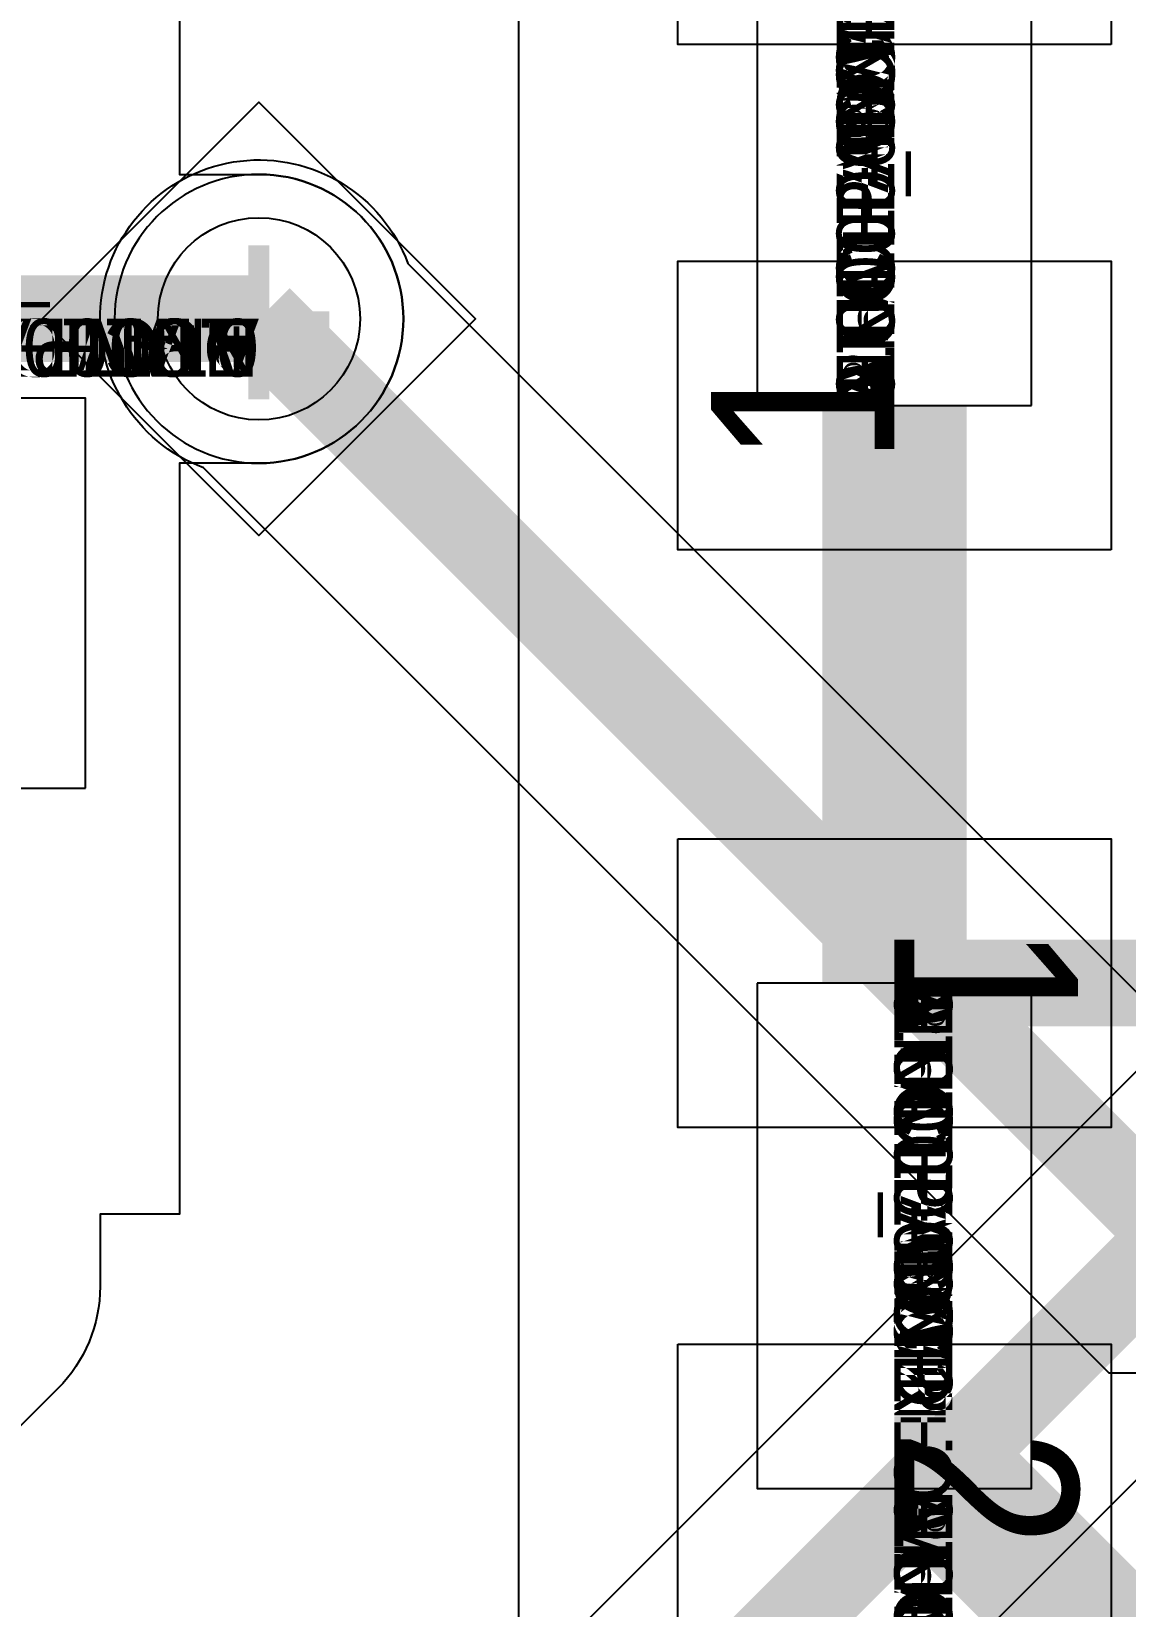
# Model space of a CAD drawing. Extents: x 0 to 323, y 0 to 320.
# Drawn here: x 133.38 to 137.16, y 160.5 to 165.95 of the extents above; entities that cross this region are included whole.
import ezdxf
from ezdxf.enums import TextEntityAlignment as Align

# ---------------------------------------------------------------- set-up
doc = ezdxf.new("R2010")
doc.units = 0
doc.header["$MEASUREMENT"] = 0
doc.layers.get('0').update_dxf_attribs({"linetype": 'CONTINUOUS'})
for name, color, linetype in [('CDN_FIGURES', 7, 'CONTINUOUS'), ('ETCH_BOTTOM', 7, 'CONTINUOUS'), ('ETCH_GND', 3, 'CONTINUOUS'), ('ETCH_INT1', 4, 'CONTINUOUS'), ('ETCH_INT2', 5, 'CONTINUOUS'), ('ETCH_PWR', 6, 'CONTINUOUS'), ('ETCH_TOP', 2, 'CONTINUOUS'), ('MANUFACTURING_NCLEGEND-1-6', 8, 'CONTINUOUS'), ('PACKAGE_GEOMETRY_ASSEMBLY_TOP', 11, 'CONTINUOUS'), ('PACKAGE_GEOMETRY_PIN_NUMBER', 9, 'CONTINUOUS')]:
    doc.layers.add(name, color=color, linetype=linetype)

# ---------------------------------------------------------------- blocks, each defined once
blk = doc.blocks.new('PAD_INFO')
for tag in ['SHAPE_TYPE', 'PAD_HEIGHT', 'PAD_LAYER', 'PAD_TYPE', 'PAD_WIDTH']:
    blk.add_attdef(tag, (0, 0), '', height=0.2)
at = {"flags": 2}
blk.add_attdef('CDN_TYPE', (0, 0), '', height=0.2, dxfattribs=at)
blk = doc.blocks.new('DRILL_INFO')
at = {"flags": 2}
blk.add_attdef('CDN_TYPE', (0, 0), '', height=0.2, dxfattribs=at)
for tag in ['FSHAPE', 'FCHAR', 'DRILL_HEIGHT', 'DIAMETER', 'PLATED', 'DRILL_WIDTH']:
    blk.add_attdef(tag, (0, 0), '', height=0.2)
blk = doc.blocks.new('VIA0700X0300')
at = {"layer": 'ETCH_BOTTOM'}
blk.add_circle((0, 0), 0.35, dxfattribs=at)
at = {"layer": 'ETCH_GND'}
blk.add_circle((0, 0), 0.35, dxfattribs=at)
at = {"layer": 'ETCH_INT1'}
blk.add_circle((0, 0), 0.35, dxfattribs=at)
at = {"layer": 'ETCH_INT2'}
blk.add_circle((0, 0), 0.35, dxfattribs=at)
at = {"layer": 'ETCH_PWR'}
blk.add_circle((0, 0), 0.35, dxfattribs=at)
at = {"layer": 'ETCH_TOP'}
blk.add_circle((0, 0), 0.35, dxfattribs=at)
ref = blk.add_blockref('PAD_INFO', (0, 0))
ref.add_attrib('PAD_LAYER', 'ETCH_TOP', (0, 0), dxfattribs={"height": 0.2})
ref.add_attrib('SHAPE_TYPE', 'NULL', (0, 0), dxfattribs={"height": 0.2})
ref.add_attrib('PAD_TYPE', 'ANTIPAD', (0, 0), dxfattribs={"height": 0.2})
ref.add_attrib('PAD_WIDTH', '0.000000', (0, 0), dxfattribs={"height": 0.2})
ref.add_attrib('PAD_HEIGHT', '0.000000', (0, 0), dxfattribs={"height": 0.2})
ref = blk.add_blockref('PAD_INFO', (0, 0))
ref.add_attrib('PAD_LAYER', 'ETCH_GND', (0, 0), dxfattribs={"height": 0.2})
ref.add_attrib('SHAPE_TYPE', 'NULL', (0, 0), dxfattribs={"height": 0.2})
ref.add_attrib('PAD_TYPE', 'ANTIPAD', (0, 0), dxfattribs={"height": 0.2})
ref.add_attrib('PAD_WIDTH', '0.000000', (0, 0), dxfattribs={"height": 0.2})
ref.add_attrib('PAD_HEIGHT', '0.000000', (0, 0), dxfattribs={"height": 0.2})
ref = blk.add_blockref('PAD_INFO', (0, 0))
ref.add_attrib('PAD_LAYER', 'ETCH_INT1', (0, 0), dxfattribs={"height": 0.2})
ref.add_attrib('SHAPE_TYPE', 'NULL', (0, 0), dxfattribs={"height": 0.2})
ref.add_attrib('PAD_TYPE', 'ANTIPAD', (0, 0), dxfattribs={"height": 0.2})
ref.add_attrib('PAD_WIDTH', '0.000000', (0, 0), dxfattribs={"height": 0.2})
ref.add_attrib('PAD_HEIGHT', '0.000000', (0, 0), dxfattribs={"height": 0.2})
ref = blk.add_blockref('PAD_INFO', (0, 0))
ref.add_attrib('PAD_LAYER', 'ETCH_INT2', (0, 0), dxfattribs={"height": 0.2})
ref.add_attrib('SHAPE_TYPE', 'NULL', (0, 0), dxfattribs={"height": 0.2})
ref.add_attrib('PAD_TYPE', 'ANTIPAD', (0, 0), dxfattribs={"height": 0.2})
ref.add_attrib('PAD_WIDTH', '0.000000', (0, 0), dxfattribs={"height": 0.2})
ref.add_attrib('PAD_HEIGHT', '0.000000', (0, 0), dxfattribs={"height": 0.2})
ref = blk.add_blockref('PAD_INFO', (0, 0))
ref.add_attrib('PAD_LAYER', 'ETCH_PWR', (0, 0), dxfattribs={"height": 0.2})
ref.add_attrib('SHAPE_TYPE', 'NULL', (0, 0), dxfattribs={"height": 0.2})
ref.add_attrib('PAD_TYPE', 'ANTIPAD', (0, 0), dxfattribs={"height": 0.2})
ref.add_attrib('PAD_WIDTH', '0.000000', (0, 0), dxfattribs={"height": 0.2})
ref.add_attrib('PAD_HEIGHT', '0.000000', (0, 0), dxfattribs={"height": 0.2})
ref = blk.add_blockref('PAD_INFO', (0, 0))
ref.add_attrib('PAD_LAYER', 'ETCH_BOTTOM', (0, 0), dxfattribs={"height": 0.2})
ref.add_attrib('SHAPE_TYPE', 'NULL', (0, 0), dxfattribs={"height": 0.2})
ref.add_attrib('PAD_TYPE', 'ANTIPAD', (0, 0), dxfattribs={"height": 0.2})
ref.add_attrib('PAD_WIDTH', '0.000000', (0, 0), dxfattribs={"height": 0.2})
ref.add_attrib('PAD_HEIGHT', '0.000000', (0, 0), dxfattribs={"height": 0.2})
ref = blk.add_blockref('PAD_INFO', (0, 0))
ref.add_attrib('PAD_LAYER', 'ETCH_TOP', (0, 0), dxfattribs={"height": 0.2})
ref.add_attrib('SHAPE_TYPE', 'NULL', (0, 0), dxfattribs={"height": 0.2})
ref.add_attrib('PAD_TYPE', 'THERMAL', (0, 0), dxfattribs={"height": 0.2})
ref.add_attrib('PAD_WIDTH', '0.000000', (0, 0), dxfattribs={"height": 0.2})
ref.add_attrib('PAD_HEIGHT', '0.000000', (0, 0), dxfattribs={"height": 0.2})
ref = blk.add_blockref('PAD_INFO', (0, 0))
ref.add_attrib('PAD_LAYER', 'ETCH_GND', (0, 0), dxfattribs={"height": 0.2})
ref.add_attrib('SHAPE_TYPE', 'NULL', (0, 0), dxfattribs={"height": 0.2})
ref.add_attrib('PAD_TYPE', 'THERMAL', (0, 0), dxfattribs={"height": 0.2})
ref.add_attrib('PAD_WIDTH', '0.000000', (0, 0), dxfattribs={"height": 0.2})
ref.add_attrib('PAD_HEIGHT', '0.000000', (0, 0), dxfattribs={"height": 0.2})
ref = blk.add_blockref('PAD_INFO', (0, 0))
ref.add_attrib('PAD_LAYER', 'ETCH_INT1', (0, 0), dxfattribs={"height": 0.2})
ref.add_attrib('SHAPE_TYPE', 'NULL', (0, 0), dxfattribs={"height": 0.2})
ref.add_attrib('PAD_TYPE', 'THERMAL', (0, 0), dxfattribs={"height": 0.2})
ref.add_attrib('PAD_WIDTH', '0.000000', (0, 0), dxfattribs={"height": 0.2})
ref.add_attrib('PAD_HEIGHT', '0.000000', (0, 0), dxfattribs={"height": 0.2})
ref = blk.add_blockref('PAD_INFO', (0, 0))
ref.add_attrib('PAD_LAYER', 'ETCH_INT2', (0, 0), dxfattribs={"height": 0.2})
ref.add_attrib('SHAPE_TYPE', 'NULL', (0, 0), dxfattribs={"height": 0.2})
ref.add_attrib('PAD_TYPE', 'THERMAL', (0, 0), dxfattribs={"height": 0.2})
ref.add_attrib('PAD_WIDTH', '0.000000', (0, 0), dxfattribs={"height": 0.2})
ref.add_attrib('PAD_HEIGHT', '0.000000', (0, 0), dxfattribs={"height": 0.2})
ref = blk.add_blockref('PAD_INFO', (0, 0))
ref.add_attrib('PAD_LAYER', 'ETCH_PWR', (0, 0), dxfattribs={"height": 0.2})
ref.add_attrib('SHAPE_TYPE', 'NULL', (0, 0), dxfattribs={"height": 0.2})
ref.add_attrib('PAD_TYPE', 'THERMAL', (0, 0), dxfattribs={"height": 0.2})
ref.add_attrib('PAD_WIDTH', '0.000000', (0, 0), dxfattribs={"height": 0.2})
ref.add_attrib('PAD_HEIGHT', '0.000000', (0, 0), dxfattribs={"height": 0.2})
ref = blk.add_blockref('PAD_INFO', (0, 0))
ref.add_attrib('PAD_LAYER', 'ETCH_BOTTOM', (0, 0), dxfattribs={"height": 0.2})
ref.add_attrib('SHAPE_TYPE', 'NULL', (0, 0), dxfattribs={"height": 0.2})
ref.add_attrib('PAD_TYPE', 'THERMAL', (0, 0), dxfattribs={"height": 0.2})
ref.add_attrib('PAD_WIDTH', '0.000000', (0, 0), dxfattribs={"height": 0.2})
ref.add_attrib('PAD_HEIGHT', '0.000000', (0, 0), dxfattribs={"height": 0.2})
ref = blk.add_blockref('PAD_INFO', (0, 0))
ref.add_attrib('PAD_LAYER', 'ETCH_TOP', (0, 0), dxfattribs={"height": 0.2})
ref.add_attrib('SHAPE_TYPE', 'CIRCLE', (0, 0), dxfattribs={"height": 0.2})
ref.add_attrib('PAD_TYPE', 'REGULAR', (0, 0), dxfattribs={"height": 0.2})
ref.add_attrib('PAD_WIDTH', '0.700000', (0, 0), dxfattribs={"height": 0.2})
ref.add_attrib('PAD_HEIGHT', '0.700000', (0, 0), dxfattribs={"height": 0.2})
ref = blk.add_blockref('PAD_INFO', (0, 0))
ref.add_attrib('PAD_LAYER', 'ETCH_GND', (0, 0), dxfattribs={"height": 0.2})
ref.add_attrib('SHAPE_TYPE', 'CIRCLE', (0, 0), dxfattribs={"height": 0.2})
ref.add_attrib('PAD_TYPE', 'REGULAR', (0, 0), dxfattribs={"height": 0.2})
ref.add_attrib('PAD_WIDTH', '0.700000', (0, 0), dxfattribs={"height": 0.2})
ref.add_attrib('PAD_HEIGHT', '0.700000', (0, 0), dxfattribs={"height": 0.2})
ref = blk.add_blockref('PAD_INFO', (0, 0))
ref.add_attrib('PAD_LAYER', 'ETCH_INT1', (0, 0), dxfattribs={"height": 0.2})
ref.add_attrib('SHAPE_TYPE', 'CIRCLE', (0, 0), dxfattribs={"height": 0.2})
ref.add_attrib('PAD_TYPE', 'REGULAR', (0, 0), dxfattribs={"height": 0.2})
ref.add_attrib('PAD_WIDTH', '0.700000', (0, 0), dxfattribs={"height": 0.2})
ref.add_attrib('PAD_HEIGHT', '0.700000', (0, 0), dxfattribs={"height": 0.2})
ref = blk.add_blockref('PAD_INFO', (0, 0))
ref.add_attrib('PAD_LAYER', 'ETCH_INT2', (0, 0), dxfattribs={"height": 0.2})
ref.add_attrib('SHAPE_TYPE', 'CIRCLE', (0, 0), dxfattribs={"height": 0.2})
ref.add_attrib('PAD_TYPE', 'REGULAR', (0, 0), dxfattribs={"height": 0.2})
ref.add_attrib('PAD_WIDTH', '0.700000', (0, 0), dxfattribs={"height": 0.2})
ref.add_attrib('PAD_HEIGHT', '0.700000', (0, 0), dxfattribs={"height": 0.2})
ref = blk.add_blockref('PAD_INFO', (0, 0))
ref.add_attrib('PAD_LAYER', 'ETCH_PWR', (0, 0), dxfattribs={"height": 0.2})
ref.add_attrib('SHAPE_TYPE', 'CIRCLE', (0, 0), dxfattribs={"height": 0.2})
ref.add_attrib('PAD_TYPE', 'REGULAR', (0, 0), dxfattribs={"height": 0.2})
ref.add_attrib('PAD_WIDTH', '0.700000', (0, 0), dxfattribs={"height": 0.2})
ref.add_attrib('PAD_HEIGHT', '0.700000', (0, 0), dxfattribs={"height": 0.2})
ref = blk.add_blockref('PAD_INFO', (0, 0))
ref.add_attrib('PAD_LAYER', 'ETCH_BOTTOM', (0, 0), dxfattribs={"height": 0.2})
ref.add_attrib('SHAPE_TYPE', 'CIRCLE', (0, 0), dxfattribs={"height": 0.2})
ref.add_attrib('PAD_TYPE', 'REGULAR', (0, 0), dxfattribs={"height": 0.2})
ref.add_attrib('PAD_WIDTH', '0.700000', (0, 0), dxfattribs={"height": 0.2})
ref.add_attrib('PAD_HEIGHT', '0.700000', (0, 0), dxfattribs={"height": 0.2})
ref = blk.add_blockref('DRILL_INFO', (0, 0))
ref.add_attrib('DIAMETER', '0.300000', (0, 0), dxfattribs={"height": 0.2})
ref.add_attrib('PLATED', 'PLATED', (0, 0), dxfattribs={"height": 0.2})
ref.add_attrib('FSHAPE', 'DIAMOND', (0, 0), dxfattribs={"height": 0.2})
ref.add_attrib('FCHAR', '+', (0, 0), dxfattribs={"height": 0.2})
ref.add_attrib('DRILL_WIDTH', '1.500000', (0, 0), dxfattribs={"height": 0.2})
ref.add_attrib('DRILL_HEIGHT', '1.500000', (0, 0), dxfattribs={"height": 0.2})
for tag in ['CDN_TYPE', 'PIN']:
    blk.add_attdef(tag, (0, 0), '', height=0.2)
at = {"flags": 2}
for tag in ['PSTKNAME', 'BBV']:
    blk.add_attdef(tag, (0, 0), '', height=0.2, dxfattribs=at)
blk = doc.blocks.new('FIGURE_DIAMOND')
at = {"layer": 'CDN_FIGURES'}
blk.add_lwpolyline([(-0.5, 0), (0, 0.5), (0.5, 0), (0, -0.5)], close=True, dxfattribs=at)
blk = doc.blocks.new('F58')
at = {"layer": 'PACKAGE_GEOMETRY_ASSEMBLY_TOP'}
blk.add_lwpolyline([(0.275, -1.75), (1.625, -1.75), (1.625, 0.45), (0.275, 0.45)], close=True, dxfattribs=at)
at = {"flags": 2}
for tag in ['SYMBOL_TYPE', 'CDN_TYPE', 'REFDES']:
    blk.add_attdef(tag, (0, 0), '', height=0.2, dxfattribs=at)
blk = doc.blocks.new('RC1000X1500TS')
at = {"layer": 'ETCH_TOP'}
blk.add_lwpolyline([(-0.5, -0.75), (-0.5, 0.75), (0.5, 0.75), (0.5, -0.75)], close=True, dxfattribs=at)
ref = blk.add_blockref('PAD_INFO', (0, 0))
ref.add_attrib('PAD_LAYER', 'ETCH_TOP', (0, 0), dxfattribs={"height": 0.2})
ref.add_attrib('SHAPE_TYPE', 'NULL', (0, 0), dxfattribs={"height": 0.2})
ref.add_attrib('PAD_TYPE', 'ANTIPAD', (0, 0), dxfattribs={"height": 0.2})
ref.add_attrib('PAD_WIDTH', '0.000000', (0, 0), dxfattribs={"height": 0.2})
ref.add_attrib('PAD_HEIGHT', '0.000000', (0, 0), dxfattribs={"height": 0.2})
ref = blk.add_blockref('PAD_INFO', (0, 0))
ref.add_attrib('PAD_LAYER', 'ETCH_GND', (0, 0), dxfattribs={"height": 0.2})
ref.add_attrib('SHAPE_TYPE', 'NULL', (0, 0), dxfattribs={"height": 0.2})
ref.add_attrib('PAD_TYPE', 'ANTIPAD', (0, 0), dxfattribs={"height": 0.2})
ref.add_attrib('PAD_WIDTH', '0.000000', (0, 0), dxfattribs={"height": 0.2})
ref.add_attrib('PAD_HEIGHT', '0.000000', (0, 0), dxfattribs={"height": 0.2})
ref = blk.add_blockref('PAD_INFO', (0, 0))
ref.add_attrib('PAD_LAYER', 'ETCH_INT1', (0, 0), dxfattribs={"height": 0.2})
ref.add_attrib('SHAPE_TYPE', 'NULL', (0, 0), dxfattribs={"height": 0.2})
ref.add_attrib('PAD_TYPE', 'ANTIPAD', (0, 0), dxfattribs={"height": 0.2})
ref.add_attrib('PAD_WIDTH', '0.000000', (0, 0), dxfattribs={"height": 0.2})
ref.add_attrib('PAD_HEIGHT', '0.000000', (0, 0), dxfattribs={"height": 0.2})
ref = blk.add_blockref('PAD_INFO', (0, 0))
ref.add_attrib('PAD_LAYER', 'ETCH_INT2', (0, 0), dxfattribs={"height": 0.2})
ref.add_attrib('SHAPE_TYPE', 'NULL', (0, 0), dxfattribs={"height": 0.2})
ref.add_attrib('PAD_TYPE', 'ANTIPAD', (0, 0), dxfattribs={"height": 0.2})
ref.add_attrib('PAD_WIDTH', '0.000000', (0, 0), dxfattribs={"height": 0.2})
ref.add_attrib('PAD_HEIGHT', '0.000000', (0, 0), dxfattribs={"height": 0.2})
ref = blk.add_blockref('PAD_INFO', (0, 0))
ref.add_attrib('PAD_LAYER', 'ETCH_PWR', (0, 0), dxfattribs={"height": 0.2})
ref.add_attrib('SHAPE_TYPE', 'NULL', (0, 0), dxfattribs={"height": 0.2})
ref.add_attrib('PAD_TYPE', 'ANTIPAD', (0, 0), dxfattribs={"height": 0.2})
ref.add_attrib('PAD_WIDTH', '0.000000', (0, 0), dxfattribs={"height": 0.2})
ref.add_attrib('PAD_HEIGHT', '0.000000', (0, 0), dxfattribs={"height": 0.2})
ref = blk.add_blockref('PAD_INFO', (0, 0))
ref.add_attrib('PAD_LAYER', 'ETCH_BOTTOM', (0, 0), dxfattribs={"height": 0.2})
ref.add_attrib('SHAPE_TYPE', 'NULL', (0, 0), dxfattribs={"height": 0.2})
ref.add_attrib('PAD_TYPE', 'ANTIPAD', (0, 0), dxfattribs={"height": 0.2})
ref.add_attrib('PAD_WIDTH', '0.000000', (0, 0), dxfattribs={"height": 0.2})
ref.add_attrib('PAD_HEIGHT', '0.000000', (0, 0), dxfattribs={"height": 0.2})
ref = blk.add_blockref('PAD_INFO', (0, 0))
ref.add_attrib('PAD_LAYER', 'ETCH_TOP', (0, 0), dxfattribs={"height": 0.2})
ref.add_attrib('SHAPE_TYPE', 'NULL', (0, 0), dxfattribs={"height": 0.2})
ref.add_attrib('PAD_TYPE', 'THERMAL', (0, 0), dxfattribs={"height": 0.2})
ref.add_attrib('PAD_WIDTH', '0.000000', (0, 0), dxfattribs={"height": 0.2})
ref.add_attrib('PAD_HEIGHT', '0.000000', (0, 0), dxfattribs={"height": 0.2})
ref = blk.add_blockref('PAD_INFO', (0, 0))
ref.add_attrib('PAD_LAYER', 'ETCH_GND', (0, 0), dxfattribs={"height": 0.2})
ref.add_attrib('SHAPE_TYPE', 'NULL', (0, 0), dxfattribs={"height": 0.2})
ref.add_attrib('PAD_TYPE', 'THERMAL', (0, 0), dxfattribs={"height": 0.2})
ref.add_attrib('PAD_WIDTH', '0.000000', (0, 0), dxfattribs={"height": 0.2})
ref.add_attrib('PAD_HEIGHT', '0.000000', (0, 0), dxfattribs={"height": 0.2})
ref = blk.add_blockref('PAD_INFO', (0, 0))
ref.add_attrib('PAD_LAYER', 'ETCH_INT1', (0, 0), dxfattribs={"height": 0.2})
ref.add_attrib('SHAPE_TYPE', 'NULL', (0, 0), dxfattribs={"height": 0.2})
ref.add_attrib('PAD_TYPE', 'THERMAL', (0, 0), dxfattribs={"height": 0.2})
ref.add_attrib('PAD_WIDTH', '0.000000', (0, 0), dxfattribs={"height": 0.2})
ref.add_attrib('PAD_HEIGHT', '0.000000', (0, 0), dxfattribs={"height": 0.2})
ref = blk.add_blockref('PAD_INFO', (0, 0))
ref.add_attrib('PAD_LAYER', 'ETCH_INT2', (0, 0), dxfattribs={"height": 0.2})
ref.add_attrib('SHAPE_TYPE', 'NULL', (0, 0), dxfattribs={"height": 0.2})
ref.add_attrib('PAD_TYPE', 'THERMAL', (0, 0), dxfattribs={"height": 0.2})
ref.add_attrib('PAD_WIDTH', '0.000000', (0, 0), dxfattribs={"height": 0.2})
ref.add_attrib('PAD_HEIGHT', '0.000000', (0, 0), dxfattribs={"height": 0.2})
ref = blk.add_blockref('PAD_INFO', (0, 0))
ref.add_attrib('PAD_LAYER', 'ETCH_PWR', (0, 0), dxfattribs={"height": 0.2})
ref.add_attrib('SHAPE_TYPE', 'NULL', (0, 0), dxfattribs={"height": 0.2})
ref.add_attrib('PAD_TYPE', 'THERMAL', (0, 0), dxfattribs={"height": 0.2})
ref.add_attrib('PAD_WIDTH', '0.000000', (0, 0), dxfattribs={"height": 0.2})
ref.add_attrib('PAD_HEIGHT', '0.000000', (0, 0), dxfattribs={"height": 0.2})
ref = blk.add_blockref('PAD_INFO', (0, 0))
ref.add_attrib('PAD_LAYER', 'ETCH_BOTTOM', (0, 0), dxfattribs={"height": 0.2})
ref.add_attrib('SHAPE_TYPE', 'NULL', (0, 0), dxfattribs={"height": 0.2})
ref.add_attrib('PAD_TYPE', 'THERMAL', (0, 0), dxfattribs={"height": 0.2})
ref.add_attrib('PAD_WIDTH', '0.000000', (0, 0), dxfattribs={"height": 0.2})
ref.add_attrib('PAD_HEIGHT', '0.000000', (0, 0), dxfattribs={"height": 0.2})
ref = blk.add_blockref('PAD_INFO', (0, 0))
ref.add_attrib('PAD_LAYER', 'ETCH_GND', (0, 0), dxfattribs={"height": 0.2})
ref.add_attrib('SHAPE_TYPE', 'NULL', (0, 0), dxfattribs={"height": 0.2})
ref.add_attrib('PAD_TYPE', 'REGULAR', (0, 0), dxfattribs={"height": 0.2})
ref.add_attrib('PAD_WIDTH', '0.000000', (0, 0), dxfattribs={"height": 0.2})
ref.add_attrib('PAD_HEIGHT', '0.000000', (0, 0), dxfattribs={"height": 0.2})
ref = blk.add_blockref('PAD_INFO', (0, 0))
ref.add_attrib('PAD_LAYER', 'ETCH_INT1', (0, 0), dxfattribs={"height": 0.2})
ref.add_attrib('SHAPE_TYPE', 'NULL', (0, 0), dxfattribs={"height": 0.2})
ref.add_attrib('PAD_TYPE', 'REGULAR', (0, 0), dxfattribs={"height": 0.2})
ref.add_attrib('PAD_WIDTH', '0.000000', (0, 0), dxfattribs={"height": 0.2})
ref.add_attrib('PAD_HEIGHT', '0.000000', (0, 0), dxfattribs={"height": 0.2})
ref = blk.add_blockref('PAD_INFO', (0, 0))
ref.add_attrib('PAD_LAYER', 'ETCH_INT2', (0, 0), dxfattribs={"height": 0.2})
ref.add_attrib('SHAPE_TYPE', 'NULL', (0, 0), dxfattribs={"height": 0.2})
ref.add_attrib('PAD_TYPE', 'REGULAR', (0, 0), dxfattribs={"height": 0.2})
ref.add_attrib('PAD_WIDTH', '0.000000', (0, 0), dxfattribs={"height": 0.2})
ref.add_attrib('PAD_HEIGHT', '0.000000', (0, 0), dxfattribs={"height": 0.2})
ref = blk.add_blockref('PAD_INFO', (0, 0))
ref.add_attrib('PAD_LAYER', 'ETCH_PWR', (0, 0), dxfattribs={"height": 0.2})
ref.add_attrib('SHAPE_TYPE', 'NULL', (0, 0), dxfattribs={"height": 0.2})
ref.add_attrib('PAD_TYPE', 'REGULAR', (0, 0), dxfattribs={"height": 0.2})
ref.add_attrib('PAD_WIDTH', '0.000000', (0, 0), dxfattribs={"height": 0.2})
ref.add_attrib('PAD_HEIGHT', '0.000000', (0, 0), dxfattribs={"height": 0.2})
ref = blk.add_blockref('PAD_INFO', (0, 0))
ref.add_attrib('PAD_LAYER', 'ETCH_BOTTOM', (0, 0), dxfattribs={"height": 0.2})
ref.add_attrib('SHAPE_TYPE', 'NULL', (0, 0), dxfattribs={"height": 0.2})
ref.add_attrib('PAD_TYPE', 'REGULAR', (0, 0), dxfattribs={"height": 0.2})
ref.add_attrib('PAD_WIDTH', '0.000000', (0, 0), dxfattribs={"height": 0.2})
ref.add_attrib('PAD_HEIGHT', '0.000000', (0, 0), dxfattribs={"height": 0.2})
ref = blk.add_blockref('DRILL_INFO', (0, 0))
ref.add_attrib('DIAMETER', '0.000000', (0, 0), dxfattribs={"height": 0.2})
ref.add_attrib('PLATED', 'PLATED', (0, 0), dxfattribs={"height": 0.2})
ref.add_attrib('FSHAPE', 'NULL', (0, 0), dxfattribs={"height": 0.2})
ref.add_attrib('DRILL_WIDTH', '0.000000', (0, 0), dxfattribs={"height": 0.2})
ref.add_attrib('DRILL_HEIGHT', '0.000000', (0, 0), dxfattribs={"height": 0.2})
ref = blk.add_blockref('PAD_INFO', (0, 0))
ref.add_attrib('PAD_LAYER', 'ETCH_TOP', (0, 0), dxfattribs={"height": 0.2})
ref.add_attrib('SHAPE_TYPE', 'RECTANGLE', (0, 0), dxfattribs={"height": 0.2})
ref.add_attrib('PAD_TYPE', 'REGULAR', (0, 0), dxfattribs={"height": 0.2})
ref.add_attrib('PAD_WIDTH', '1.000000', (0, 0), dxfattribs={"height": 0.2})
ref.add_attrib('PAD_HEIGHT', '1.500000', (0, 0), dxfattribs={"height": 0.2})
for tag in ['CDN_TYPE', 'PIN']:
    blk.add_attdef(tag, (0, 0), '', height=0.2)
at = {"flags": 2}
for tag in ['PSTKNAME', 'BBV']:
    blk.add_attdef(tag, (0, 0), '', height=0.2, dxfattribs=at)
blk = doc.blocks.new('F56')
at = {"layer": 'PACKAGE_GEOMETRY_ASSEMBLY_TOP'}
blk.add_lwpolyline([(0, -0.475), (1.75, -0.475), (1.75, 0.475), (0, 0.475)], close=True, dxfattribs=at)
at = {"layer": 'ETCH_TOP'}
ref = blk.add_blockref('RC1000X1500TS', (0, 0), dxfattribs=at)
ref.add_attrib('CDN_TYPE', 'PIN', (0, 0), dxfattribs={"height": 0.2})
ref.add_attrib('PIN', '1', (0, 0), dxfattribs={"height": 0.2})
ref = blk.add_blockref('RC1000X1500TS', (1.75, 0), dxfattribs=at)
ref.add_attrib('CDN_TYPE', 'PIN', (0, 0), dxfattribs={"height": 0.2})
ref.add_attrib('PIN', '2', (0, 0), dxfattribs={"height": 0.2})
at = {"flags": 2}
for tag in ['SYMBOL_TYPE', 'CDN_TYPE', 'REFDES']:
    blk.add_attdef(tag, (0, 0), '', height=0.2, dxfattribs=at)

msp = doc.modelspace()

# ---------------------------------------------------------------- linework, layer by layer
at = {"layer": 'ETCH_BOTTOM'}
for points, format in [([(140.7555, 161.3054), (137.1055, 161.3054), (133.971, 164.4398, -1.558206), (134.6783, 165.1471), (137.5197, 162.3056)], "xyb"), ([(134.1626, 164.9555, 0.3, 0.3, 0), (137.3126, 161.8055, 0.3, 0.3, 0), (140.9626, 161.8055, 0.3, 0.3, 0), (142.2276, 160.5405, 0.3, 0.3, 0), (142.2276, 158.8405, 0.3, 0.3, 0)], "xyseb")]:
    msp.add_lwpolyline(points, format=format, dxfattribs=at)
at = {"layer": 'ETCH_GND'}
msp.add_lwpolyline([(134.6627, 164.9555, 1), (133.6625, 164.9555, 1)], format="xyb", close=True, dxfattribs=at)
at = {"layer": 'ETCH_INT1'}
msp.add_lwpolyline([(134.6627, 164.9555, 1), (133.6625, 164.9555, 1)], format="xyb", close=True, dxfattribs=at)
for points, format in [([(109.5699, 157.1556), (132.0055, 157.1556), (137.859, 163.0091, -1), (138.5662, 162.3019), (132.4197, 156.1554), (25.4055, 156.1554)], "xyb"), ([(138.2126, 162.6555, 0.3, 0.3, 0), (132.2126, 156.6555, 0.3, 0.3, 0), (25.6126, 156.6555, 0.3, 0.3, 0), (22.2226, 160.0455, 0.3, 0.3, 0), (16.0126, 160.0455, 0.3, 0.3, 0)], "xyseb")]:
    msp.add_lwpolyline(points, format=format, dxfattribs=at)
at = {"layer": 'ETCH_INT2'}
msp.add_lwpolyline([(134.6627, 164.9555, 1), (133.6625, 164.9555, 1)], format="xyb", close=True, dxfattribs=at)
at = {"layer": 'ETCH_PWR'}
msp.add_lwpolyline([(134.6627, 164.9555, 1), (133.6625, 164.9555, 1)], format="xyb", close=True, dxfattribs=at)
at = {"layer": 'ETCH_TOP'}
msp.add_lwpolyline([(137.4875, 159.5054), (137.114, 159.5054), (136.764, 159.8554), (135.0625, 159.8554), (135.0625, 167.4556), (137.6627, 167.4556)], dxfattribs=at)
for points, format in [([(133.8877, 166.1556), (133.8877, 165.4556), (134.1626, 165.4556, -1), (134.1626, 164.4554), (133.8877, 164.4554), (133.8877, 161.8554), (133.6127, 161.8554), (133.6127, 161.6055, -0.198912), (133.4662, 161.2519), (133.4662, 161.2519), (133.1662, 160.9519, -0.198912)], "xyb"), ([(134.1626, 164.9555, 0.3, 0.3, 0), (133.1126, 164.9555, 0.3, 0.3, 0)], "xyseb"), ([(136.3626, 162.6555, 0.5, 0.5, 0), (136.3626, 164.6555, 0.5, 0.5, 0)], "xyseb"), ([(138.2126, 162.6555, 0.3, 0.3, 0), (136.3626, 162.6555, 0.3, 0.3, 0)], "xyseb"), ([(138.4176, 160.0595, 0.5, 0.5, 0), (138.3716, 160.1055, 0.5, 0.5, 0), (137.3626, 160.1055, 0.5, 0.5, 0), (136.5626, 160.9055, 0.5, 0.5, 0), (136.3626, 160.9055, 0.5, 0.5, 0)], "xyseb")]:
    msp.add_lwpolyline(points, format=format, dxfattribs=at)

# ---------------------------------------------------------------- block references
for name, p, rotation in [('F56', (136.3626, 164.6555), 90), ('F58', (131.8126, 163.0555), 90), ('F56', (136.3626, 162.6555), 270)]:
    msp.add_blockref(name, p, dxfattribs=dict(rotation=rotation))
at = {"layer": 'ETCH_TOP', "rotation": 180}
msp.add_blockref('VIA0700X0300', (134.1626, 164.9555), dxfattribs=at)
at = {"layer": 'MANUFACTURING_NCLEGEND-1-6', "xscale": 1.5, "yscale": 1.5}
msp.add_blockref('FIGURE_DIAMOND', (134.1626, 164.9555), dxfattribs=at)

# ---------------------------------------------------------------- texts
at = {"layer": 'MANUFACTURING_NCLEGEND-1-6'}
msp.add_text('+', height=0.75, dxfattribs=at).set_placement((134.1626, 164.9555), align=Align.MIDDLE_CENTER)
at = {"layer": 'PACKAGE_GEOMETRY_PIN_NUMBER', "width": 0.88}
for s, rotation, p in [('1', 90, (136.3626, 164.6555)), ('1', 270, (136.3626, 162.6555)), ('2', 270, (136.3626, 160.9055))]:
    msp.add_text(s, height=0.635, rotation=rotation, dxfattribs=at).set_placement(p, align=Align.CENTER)

doc.saveas('drawing.dxf')
